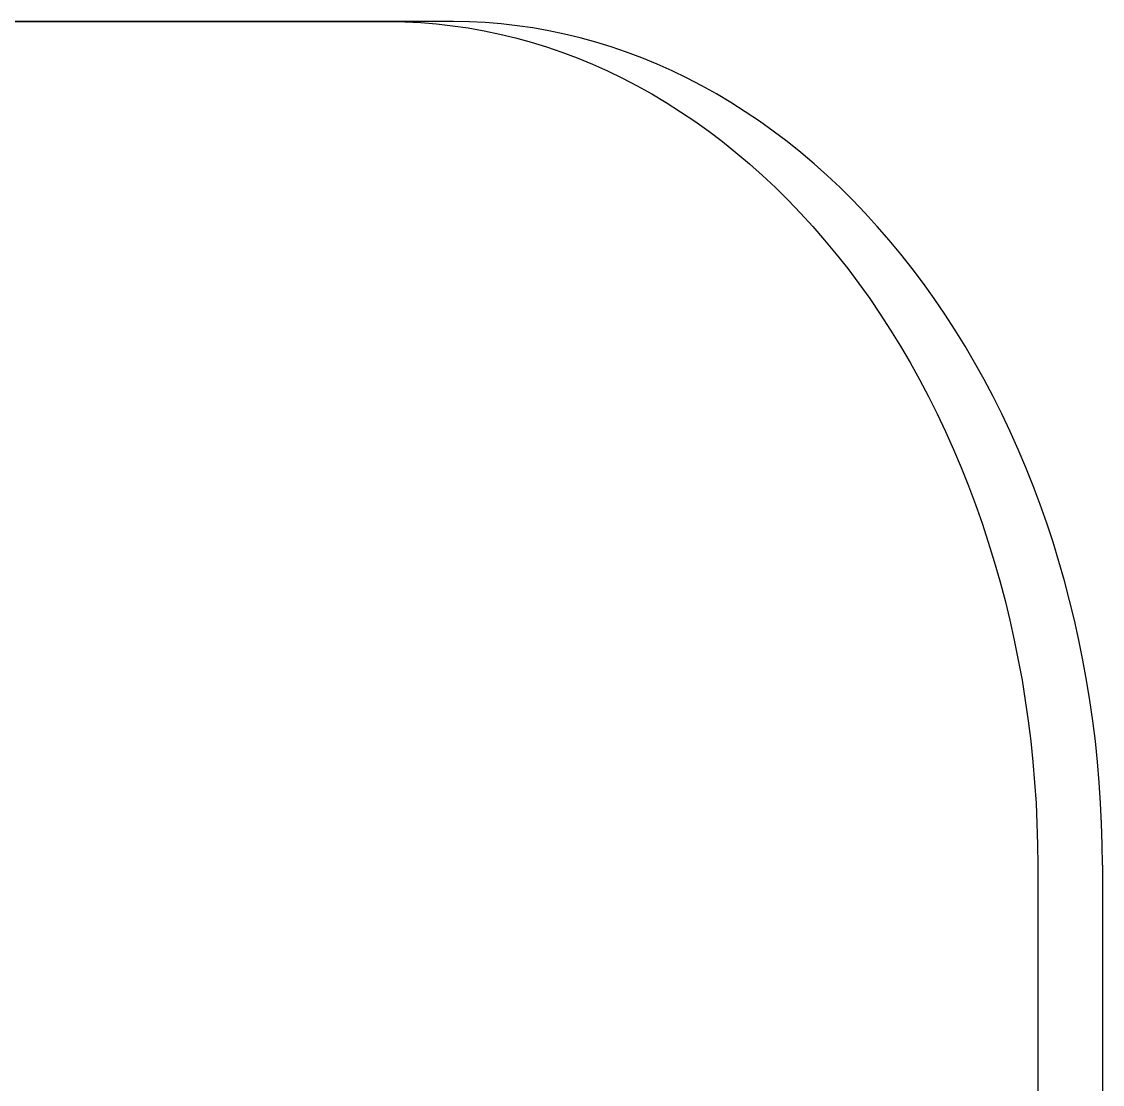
# Model space of a CAD drawing. Header units: metres. Extents: x 0 to 420, y 0 to 297.
# Drawn here: x 264.64 to 280.92, y 204.81 to 220.82 of the extents above; entities that cross this region are included whole.
import ezdxf

# ---------------------------------------------------------------- set-up
doc = ezdxf.new("R2010")
doc.units = ezdxf.units.M

msp = doc.modelspace()

# ---------------------------------------------------------------- linework, layer by layer
at = {"layer": 'GEOMETRY'}
for p, q in [((254.481, 220.816), (270.174, 220.816)), ((271.148, 220.816), (255.454, 220.816)), ((270.174, 220.816), (270.414, 220.813)), ((271.148, 220.816), (270.174, 220.816)), ((270.414, 220.813), (270.654, 220.801)), ((270.654, 220.801), (270.893, 220.782)), ((270.893, 220.782), (271.132, 220.755)), ((271.132, 220.755), (271.37, 220.721)), ((271.388, 220.813), (271.148, 220.816)), ((271.37, 220.721), (271.608, 220.679)), ((271.627, 220.801), (271.388, 220.813)), ((271.867, 220.782), (271.627, 220.801)), ((272.105, 220.755), (271.867, 220.782)), ((272.344, 220.721), (272.105, 220.755)), ((272.582, 220.679), (272.344, 220.721)), ((271.608, 220.679), (271.845, 220.629)), ((271.845, 220.629), (272.081, 220.572)), ((272.081, 220.572), (272.315, 220.508)), ((272.818, 220.629), (272.582, 220.679)), ((273.054, 220.572), (272.818, 220.629)), ((273.289, 220.508), (273.054, 220.572)), ((272.315, 220.508), (272.549, 220.436)), ((272.549, 220.436), (272.781, 220.356)), ((273.522, 220.436), (273.289, 220.508)), ((273.754, 220.356), (273.522, 220.436)), ((272.781, 220.356), (273.011, 220.269)), ((273.011, 220.269), (273.24, 220.175)), ((273.984, 220.269), (273.754, 220.356)), ((274.213, 220.175), (273.984, 220.269)), ((273.24, 220.175), (273.466, 220.074)), ((273.466, 220.074), (273.691, 219.965)), ((274.44, 220.074), (274.213, 220.175)), ((274.665, 219.965), (274.44, 220.074)), ((273.691, 219.965), (273.914, 219.85)), ((274.887, 219.85), (274.665, 219.965)), ((273.914, 219.85), (274.134, 219.727)), ((274.134, 219.727), (274.352, 219.597)), ((275.108, 219.727), (274.887, 219.85)), ((275.326, 219.597), (275.108, 219.727)), ((274.352, 219.597), (274.568, 219.46)), ((275.541, 219.46), (275.326, 219.597)), ((274.568, 219.46), (274.781, 219.317)), ((275.754, 219.317), (275.541, 219.46)), ((274.781, 219.317), (274.991, 219.166)), ((275.964, 219.166), (275.754, 219.317)), ((274.991, 219.166), (275.198, 219.009)), ((276.171, 219.009), (275.964, 219.166)), ((275.198, 219.009), (275.402, 218.846)), ((276.376, 218.846), (276.171, 219.009)), ((275.402, 218.846), (275.603, 218.676)), ((276.577, 218.676), (276.376, 218.846)), ((275.603, 218.676), (275.801, 218.5)), ((276.774, 218.5), (276.577, 218.676)), ((275.801, 218.5), (275.995, 218.317)), ((276.969, 218.317), (276.774, 218.5)), ((275.995, 218.317), (276.186, 218.128)), ((277.16, 218.128), (276.969, 218.317)), ((276.186, 218.128), (276.373, 217.934)), ((277.347, 217.934), (277.16, 218.128)), ((276.373, 217.934), (276.557, 217.733)), ((277.53, 217.733), (277.347, 217.934)), ((276.557, 217.733), (276.737, 217.526)), ((277.71, 217.526), (277.53, 217.733)), ((276.737, 217.526), (276.912, 217.314)), ((277.886, 217.314), (277.71, 217.526)), ((276.912, 217.314), (277.084, 217.097)), ((278.057, 217.097), (277.886, 217.314)), ((277.084, 217.097), (277.251, 216.874)), ((278.225, 216.874), (278.057, 217.097)), ((277.251, 216.874), (277.415, 216.645)), ((278.388, 216.645), (278.225, 216.874)), ((277.415, 216.645), (277.574, 216.412)), ((278.547, 216.412), (278.388, 216.645)), ((277.574, 216.412), (277.728, 216.173)), ((278.701, 216.173), (278.547, 216.412)), ((277.728, 216.173), (277.878, 215.93)), ((278.851, 215.93), (278.701, 216.173)), ((277.878, 215.93), (278.023, 215.682)), ((278.996, 215.682), (278.851, 215.93)), ((278.023, 215.682), (278.164, 215.429)), ((279.137, 215.429), (278.996, 215.682)), ((278.164, 215.429), (278.299, 215.172)), ((279.273, 215.172), (279.137, 215.429)), ((278.299, 215.172), (278.43, 214.911)), ((279.403, 214.911), (279.273, 215.172)), ((278.43, 214.911), (278.556, 214.645)), ((279.529, 214.645), (279.403, 214.911)), ((278.556, 214.645), (278.677, 214.376)), ((279.65, 214.376), (279.529, 214.645)), ((278.677, 214.376), (278.792, 214.103)), ((279.766, 214.103), (279.65, 214.376)), ((278.792, 214.103), (278.903, 213.826)), ((279.876, 213.826), (279.766, 214.103)), ((278.903, 213.826), (279.008, 213.546)), ((279.981, 213.546), (279.876, 213.826)), ((279.008, 213.546), (279.108, 213.263)), ((280.081, 213.263), (279.981, 213.546)), ((279.108, 213.263), (279.202, 212.976)), ((280.176, 212.976), (280.081, 213.263)), ((279.202, 212.976), (279.291, 212.687)), ((280.265, 212.687), (280.176, 212.976)), ((279.291, 212.687), (279.375, 212.395)), ((280.348, 212.395), (280.265, 212.687)), ((279.375, 212.395), (279.453, 212.1)), ((280.426, 212.1), (280.348, 212.395)), ((279.453, 212.1), (279.525, 211.803)), ((280.499, 211.803), (280.426, 212.1)), ((279.525, 211.803), (279.592, 211.504)), ((280.566, 211.504), (280.499, 211.803)), ((279.592, 211.504), (279.653, 211.202)), ((280.627, 211.202), (280.566, 211.504)), ((279.653, 211.202), (279.709, 210.899)), ((280.682, 210.899), (280.627, 211.202)), ((279.709, 210.899), (279.758, 210.594)), ((280.732, 210.594), (280.682, 210.899)), ((279.758, 210.594), (279.802, 210.288)), ((280.776, 210.288), (280.732, 210.594)), ((279.802, 210.288), (279.84, 209.98)), ((280.814, 209.98), (280.776, 210.288)), ((279.84, 209.98), (279.873, 209.671)), ((280.846, 209.671), (280.814, 209.98)), ((279.873, 209.671), (279.899, 209.361)), ((280.872, 209.361), (280.846, 209.671)), ((279.899, 209.361), (279.92, 209.051)), ((280.893, 209.051), (280.872, 209.361)), ((279.92, 209.051), (279.934, 208.74)), ((280.908, 208.74), (280.893, 209.051)), ((279.934, 208.74), (279.943, 208.428)), ((280.917, 208.428), (280.908, 208.74)), ((279.943, 208.428), (279.946, 208.116)), ((280.92, 208.116), (280.917, 208.428)), ((279.946, 208.116), (279.946, 170.016)), ((280.92, 208.116), (280.92, 170.016))]:
    msp.add_line(p, q, dxfattribs=at)

doc.saveas('drawing.dxf')
